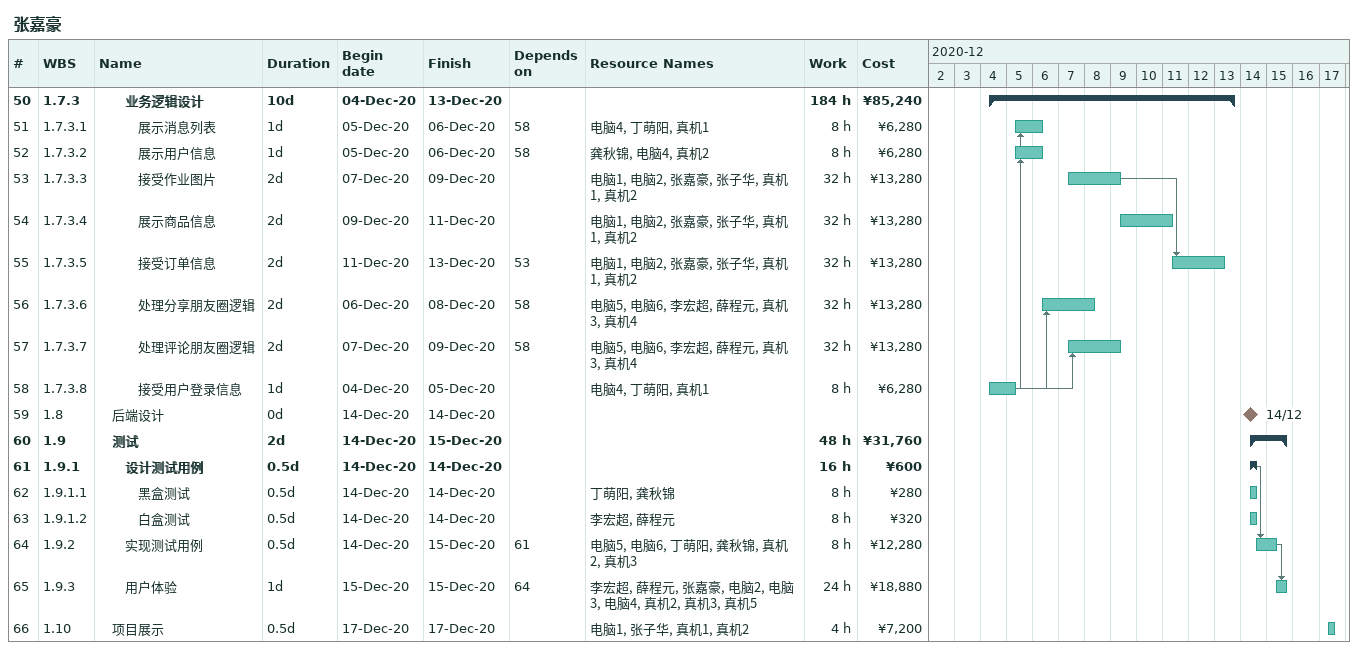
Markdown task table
张嘉豪

| ID | WBS | Task | Duration | Start | Finish | Predecessors | Resources | Work (h) | Cost (¥) |
|---|---|---|---|---|---|---|---|---|---|
| 50 | 1.7.3 | **业务逻辑设计** | 10d | 2020-12-04 | 2020-12-13 |  |  | 184 | 85240 |
| 51 | 1.7.3.1 | 展示消息列表 | 1d | 2020-12-05 | 2020-12-06 | 58 | 电脑4, 丁萌阳, 真机1 | 8 | 6280 |
| 52 | 1.7.3.2 | 展示用户信息 | 1d | 2020-12-05 | 2020-12-06 | 58 | 龚秋锦, 电脑4, 真机2 | 8 | 6280 |
| 53 | 1.7.3.3 | 接受作业图片 | 2d | 2020-12-07 | 2020-12-09 |  | 电脑1, 电脑2, 张嘉豪, 张子华, 真机1, 真机2 | 32 | 13280 |
| 54 | 1.7.3.4 | 展示商品信息 | 2d | 2020-12-09 | 2020-12-11 |  | 电脑1, 电脑2, 张嘉豪, 张子华, 真机1, 真机2 | 32 | 13280 |
| 55 | 1.7.3.5 | 接受订单信息 | 2d | 2020-12-11 | 2020-12-13 | 53 | 电脑1, 电脑2, 张嘉豪, 张子华, 真机1, 真机2 | 32 | 13280 |
| 56 | 1.7.3.6 | 处理分享朋友圈逻辑 | 2d | 2020-12-06 | 2020-12-08 | 58 | 电脑5, 电脑6, 李宏超, 薛程元, 真机3, 真机4 | 32 | 13280 |
| 57 | 1.7.3.7 | 处理评论朋友圈逻辑 | 2d | 2020-12-07 | 2020-12-09 | 58 | 电脑5, 电脑6, 李宏超, 薛程元, 真机3, 真机4 | 32 | 13280 |
| 58 | 1.7.3.8 | 接受用户登录信息 | 1d | 2020-12-04 | 2020-12-05 |  | 电脑4, 丁萌阳, 真机1 | 8 | 6280 |
| 59 | 1.8 | 后端设计 | 0d | 2020-12-14 | 2020-12-14 |  |  |  |  |
| 60 | 1.9 | **测试** | 2d | 2020-12-14 | 2020-12-15 |  |  | 48 | 31760 |
| 61 | 1.9.1 | **设计测试用例** | 0.5d | 2020-12-14 | 2020-12-14 |  |  | 16 | 600 |
| 62 | 1.9.1.1 | 黑盒测试 | 0.5d | 2020-12-14 | 2020-12-14 |  | 丁萌阳, 龚秋锦 | 8 | 280 |
| 63 | 1.9.1.2 | 白盒测试 | 0.5d | 2020-12-14 | 2020-12-14 |  | 李宏超, 薛程元 | 8 | 320 |
| 64 | 1.9.2 | 实现测试用例 | 0.5d | 2020-12-14 | 2020-12-15 | 61 | 电脑5, 电脑6, 丁萌阳, 龚秋锦, 真机2, 真机3 | 8 | 12280 |
| 65 | 1.9.3 | 用户体验 | 1d | 2020-12-15 | 2020-12-15 | 64 | 李宏超, 薛程元, 张嘉豪, 电脑2, 电脑3, 电脑4, 真机2, 真机3, 真机5 | 24 | 18880 |
| 66 | 1.10 | 项目展示 | 0.5d | 2020-12-17 | 2020-12-17 |  | 电脑1, 张子华, 真机1, 真机2 | 4 | 7200 |
